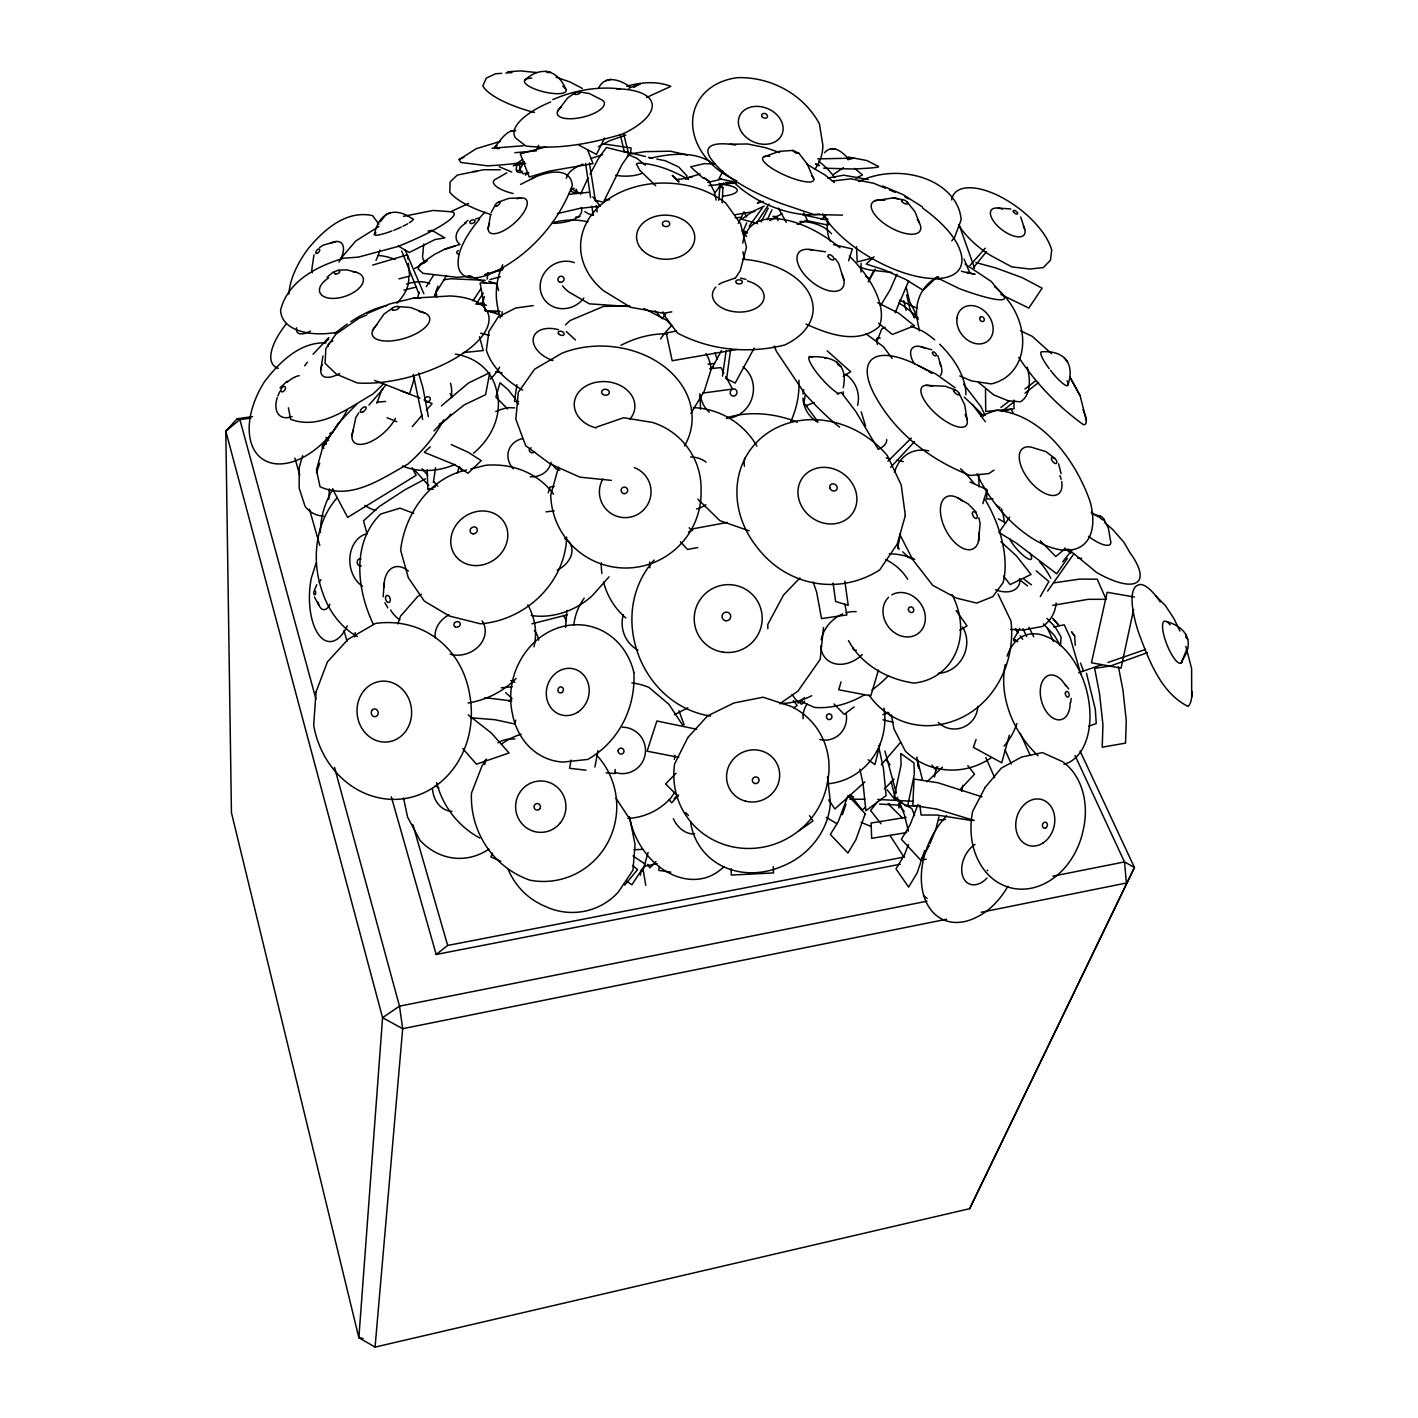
<?xml version="1.0" encoding="UTF-8"?>
<svg xmlns="http://www.w3.org/2000/svg" width="1418" height="1418" viewBox="0 0 1418 1418"><rect width="100%" height="100%" fill="white"/><g stroke="black" fill="none" stroke-linecap="round" stroke-linejoin="round"><path stroke-width="1.5" d="M767.812 628.706L767.812 624.416L783.463 595.135L799.965 577.906M861.027 272.061L861.098 263.287M877.246 344.432L877.281 340.462L881.677 329.065L885.098 327.203M502.043 316.072L502.149 311.694M843.285 387.717C848.443 362.299 831.994 355.705 809.377 356.822M1191.687 697.036L1191.616 668.427L1185.838 646.36M986.963 490.841L986.698 498.959L992.972 498.941M979.058 486.888L978.704 474.286M722.134 202.809L722.95 187.761L721.957 186.697L719.919 187.087L718.696 200.257M328.781 499.136L329.384 488.856M615.182 769.478L614.916 773.572L606.089 772.845M565.569 627.341L566.899 610.396M840.803 366.5L838.127 364.851L836.85 362.069M1170.134 624.877A22.528 6.168 68.6 0 0 1162.618 628.068A22.528 6.168 68.6 0 0 1172.526 655.949A22.528 6.168 68.6 0 0 1182.541 659.813C1194.913 641.893 1186.175 627.004 1166.606 621.598M1080.108 751.061L1134.435 867.497L969.646 1208.685L375.061 1347.1L402.677 1028.706L399.504 1006.142L334.488 767.262M423.734 243.985L422.511 257.19L424.567 262.862M1068.162 384.42C1074.95 363.026 1063.801 350.246 1041.822 351.788A21.43 4.094 51.6 0 0 1049.214 368.68M326.175 442.381L326.583 438.197M978.42 541.658L980.122 523.596L978.845 517.836M823.468 627.589L820.207 659.317L797.962 691.133L779.971 703.629M630.425 154.101L631.081 147.968L602.845 143.821M354.677 636.966L355.244 632.623M1070.608 702.849L1071.21 698.418M726.672 378.446L730.66 349.094M659.352 866.469L658.803 870.422L670.927 872.141M433.376 482.457L435.539 467.692M487.136 279.08L488.04 272.876M516.914 384.65L514.45 401.489L518.634 401.56M722.471 376.124L726.176 350.92M674.33 759.321L674.95 755.245M1005.238 664.563C998.538 697.248 1013.941 733.443 1038.082 755.688M320.805 369.797L322.914 355.953M384.172 583.028L383.161 596.748M488.164 228.865L490.362 215.731M805.247 395.25L803.793 403.581L806.984 405.973M961.723 791.368L962.804 785.324M897.718 548.465L900.448 533.416M648.097 852.395L642.815 871.396M571.064 760.066L569.557 768.29L585.971 770.204M594.922 767.049L597.953 750.689M934.497 777.011L936.376 766.996M351.948 435.769L355.829 417.53L358.789 412.798M516.01 169.805L517.304 163.336M640.333 875.207L641.503 869.394M924.625 850.587L917.198 872.832L908.637 887.119L895.999 868.844L904.631 854.575L908.353 844.508M1009.297 735.251L1001.746 762.813L973.386 747.321L976.063 739.487M1133.602 609.545L1121.053 668.108L1091.452 662.773L1107.157 592.299L1134.4 597.031M879.993 744.096L874.941 764.568L868.135 759.729M457.447 473.169L458.989 466.983M938.964 816.874L935.951 828.892L930.048 843.657M417.53 298.276L419.108 292.143M907.573 806.31L914.326 774.352L913.936 762.902L900.749 753.49L901.086 764.94L894.209 796.934L902.557 802.801M917.995 804.396L910.09 824.815L901.387 839.314L920.743 860.106L929.322 845.518M558.479 467.249L550.733 495.183A75.314 75.065 -44.2 0 0 628.032 567.98A75.314 75.065 -44.2 0 0 701.059 490.433A69.588 69.322 -3.8 0 0 652.617 422.475L623.69 417.707L596.358 427.155M325.715 443.834L327.398 437.932M723.747 182.904L721.797 185.191L719.192 183.401M302.637 455.568L299.18 467.674L299.18 488.164L305.1 506.421A65.033 39.119 -62.5 0 0 323.534 516.117M841.016 681.969L838.729 689.786L870.829 695.884L878.486 670.023M982.869 503.62L987.052 489.6L970.036 482.031M484.424 296.61L481.978 304.604L475.863 304.055M314.442 589.923L316.799 584.659M434.794 296.043L437.843 286.223M414.57 377.737L409.518 393.956L374.565 380.432M315.966 563.425L311.304 578.189A47.999 22.422 -87.1 0 0 318.908 634.98A47.999 22.422 -87.1 0 0 347.286 625.817M848.584 260.77L852.395 248.948L833.518 244.605M548.234 492.773L550.149 486.923L554.225 486.427M313.981 254.815L312.155 267.133A21.412 10.741 -51.2 0 0 312.19 272.752M316.462 472.743L319.741 463.243M842.363 814.694L845.908 804.467M397.838 623.955L400.532 616.21L417.707 596.535L421.252 594.231M746.754 222.821L742.429 232.729M376.851 403.226L381.867 389.666L386.139 384.774M685.763 179.412L687.039 175.974L678.708 166.987L665.308 160.748L656.835 159.064M515.886 720.149L514.415 723.907L495.024 719.724L470.386 717.721M537.103 149.014L538.592 145.274M1181.283 662.915L1186.972 648.717M908.743 280.906L895.148 312.775M1187.788 639.163L1185.891 637.391L1185.767 634.271M374.37 234.449C378.801 213.586 393.424 205.628 411.716 218.425A20.933 3.208 -22 0 1 409.288 222.803M896.974 274.206L889.972 290.123L880.365 305.863M875.367 269.172L868.206 281.916M492.542 853.211L490.876 856.915L500.784 861.311M580.494 194.372L588.009 178.03M767.28 219.737L771.959 209.829M969.646 1208.685L1134.435 867.497L1124.492 861.931L1075.021 755.51M868.844 280.551L873.523 270.873M738.299 223.37L743.989 211.849L746.524 217.06M604.671 138.025L596.482 154.42L579.005 145.185M455.71 245.704L444.632 249.284L434.351 254.478L420.313 264.315L418.044 268.782L422.989 273.337L457.163 277.343A66.664 14.464 -10 0 0 469.837 276.014M768.999 204.086L756.166 223.495M761.129 221.864L768.184 208.251M426.304 286.684L433.997 274.472M434.44 295.21L446.457 275.748M590.083 174.13L598.414 158.586L606.39 147.472L629.893 153.339L622.006 164.523L603.377 202.26L595.471 200.239M723.02 171.117L718.979 178.668L735.765 182.231M711.659 368.751L721.514 350.547M937.901 766.624L935.969 770.169L931.892 765.1M1015.022 640.174L1013.693 639.429L1019.772 628.404M491.124 212.576L495.272 205.061M754.216 348.048L735.144 383.108L725.732 378.287M519.218 170.532L524.288 161.51M1040.298 596.553L1048.859 581.522L1036.168 570.887M690.832 413.436L704.25 391.208L711.145 369.265A76.483 51.828 -31.8 0 0 705.987 353.49M473.009 300.811L480.968 288.723M476.483 303.505L483.361 293.083M735.481 277.963L740.196 270.82L746.488 247.264L740.551 223.69L725.679 203.004A84.761 64.377 1.7 0 0 606.567 200.328A84.761 64.377 1.7 0 0 603.625 290.779L630.655 307.298L663.482 313.236L671.813 311.836M674.649 792.396L670.98 797.873A62.552 62.162 38.8 0 1 627.855 818.434M372.65 330.412L383.994 314.105L392.307 308.22M1047.636 591.093L1073.515 554.296M1067.346 558.391L1056.711 573.776L1016.511 543.218L998.928 532.424L1009.651 517.127M665.716 313.821L662.241 318.837L655.24 310.808M654.123 560.039C606.443 613.445 640.227 705.083 710.595 716.09M749.218 226.136L762.565 207.631M557.629 111.207L567.519 98.09L574.751 93.003M380.361 221.687L386.121 214.384M1062.72 561.794L1071.6 550.521M792.52 150.432L795.658 153.002L798.83 153.339L793.194 150.414L779.492 151.318L764.355 156.636M494.687 147.1C500.288 140.985 505.836 130.243 515.425 130.403M1067.541 361.785L1064.191 357.62M973.368 267.789L986.52 251.624M877.512 801.879L870.563 810.44L881.039 823.769M951.815 240.83L954.456 237.604L961.12 219.95A66.965 49.772 -2 0 0 858.688 181.575M280.037 387.876L287.163 381.158M624.682 885.116L637.586 869.571L632.534 865.423M900.643 742.288L881.269 764.816M412.266 426.623L422.174 415.102M426.428 410.174L432.1 403.598L424.035 399.947M368.999 405.087L382.913 389.081M327.097 277.219L333.514 271.848M970.036 265.432L985.209 248.221M609.013 576.842L592.44 595.525A61.754 47.663 -27.4 0 1 531.183 615.483M678.637 795.073L671.653 802.801L669.136 799.61M894.067 779.014L884.477 788.922M478.841 218.744L484.779 212.221M674.17 798.688L676.953 795.604M252.493 416.662L237.125 418.771L225.799 431.161L231.435 812.674L358.86 1337.723L375.061 1347.1M441.37 405.902L468.525 382.949L489.724 372.721L485.612 394.665L464.253 404.892L441.228 423.184L433.997 430.948M890.646 467.355L914.557 441.601M598.502 88.395C604.742 74.232 620.747 79.887 630.035 86.888M313.077 354.252L328.763 337.59M357.212 403.563L337.803 423.876L322.453 448.194L316.427 469.961L320.025 486.729C350.795 500.909 381.584 478.681 407.693 464.235A84.176 39.615 -42.4 0 0 443.586 419.905M864.891 781.938L834.883 808.951L828.644 799.876M676.014 773.271L665.609 783.941L677.981 796.136M655.985 861.63L649.852 867.851L647.654 864.342M804.626 701.183L801.524 704.303L798.795 701.183M887.916 461.204L911.295 438.091M960.039 789.631L974.538 774.175L967.838 765.614M509.027 701.307L512.004 698.436L505.623 692.604M942.438 767.173L927.017 781.797M937.227 276.794L923.136 290.247L905.411 279.293L883.29 269.544L866.221 264.067L873.967 256.764M565.445 324.882L570.16 320.486L603.394 306.465L629.574 305.721M865.299 807.232L862.25 810.05L850.18 794.842M430.221 446.83L424.301 452.324L454.965 464.838L467.975 473.24L481.269 460.655L468.277 452.324L451.261 444.561M804.538 697.656L798.387 703.133L792.006 694.501M525.387 175.158L528.471 172.464M464.696 223.069L467.993 220.322M1065.503 548.429L1055.754 556.53L1040.28 540.754M760.278 200.789L757.336 203.217L763.274 201.285M427.19 469.961L427.811 489.104L430.15 488.536M821.182 219.382L825.648 215.696M1002.845 410.6L1014.774 401.241M1024.984 393.194L1038.614 382.488M391.315 796.81L436.195 954.456L447.68 945.451L904.152 857.021M1000.913 407.427L1009.492 400.851M1024.948 389.011L1035.246 381.105M854.15 706.944L844.171 714.335L834.032 703.984M769.602 220.676L781.903 213.728M798.742 830.842L812.975 820.969L809.572 815.687M319.546 247.565L323.003 245.208L336.226 241.485M522.622 159.507L513.369 165.817L525.706 163.407M832.969 174.768L843.462 167.678M523.455 162.467A60.655 8.295 -7 0 1 487.402 165.817L460.797 162.45L459.095 159.56L476.395 148.624L500.519 141.357M793.743 707.795L797.182 705.49L793.336 700.527M994.071 470.102L988.807 473.577L970.302 475.491C931.342 460.513 896.247 433.89 875.775 397.04A85.346 32.72 41.1 0 1 926.734 370.258M688.421 532.14L693.81 528.666L727.434 522.409M843.196 376.355L850.676 371.764L827.155 350.795M959.773 630.23L967.023 625.905L956.14 610.538M824.461 152.79C832.437 143.342 843.178 152.275 848.691 159.295L847.698 159.596L853.973 158.16L817.778 158.869M506.775 172.872L495.839 179.111A23.592 7.586 12 0 0 513.174 193.539M524.855 80.046C540.506 65.742 557.735 69.5 565.782 89.157M633.864 87.349L640.28 83.786L628.759 88.235M520.548 184.446L534.958 177.144M329.65 433.607L333.319 431.586M425.453 478.841L405.193 489.635L379.102 506.616L363.504 520.92L366.978 533.593M598.431 146.657L609.545 140.754L625.781 135.118M488.271 272.965L484.85 274.791L491 272.717M378.943 226.437L355.865 240.9L340.887 258.395L358.222 257.154L397.714 246.555A61.134 9.589 -22.1 0 0 449.612 211.654L433.199 210.431L403.563 216.316M420.313 264.315L427.261 260.788M674.401 714.69L687.819 707.848M722.95 187.761L719.919 187.087M855.852 178.154L862.481 174.946L854.753 168.405M546.16 71.113L547.827 72.708L550.574 72.105M459.095 159.56L463.952 157.238M764.32 206.035L753.011 211.3L741.703 219.17L757.301 223.565M451.013 211.566L468.684 203.394M590.863 158.568L602.597 154.633M367.404 313.484L389.56 303.966L413.471 298.117L450.321 295.954A87.189 37.329 -16.8 0 1 475.03 343.9A87.189 37.329 -16.8 0 1 357.212 382.931L336.474 374.21L325.094 363.327L325.803 348.775L335.836 334.205L358.914 318.306L366.872 314.902M797.217 224.381L807.338 220.127L803.598 212.93M498.498 202.03L508.849 198.378L521.115 197.935M342.234 258.661C316.179 266.619 287.624 281.579 280.587 310.17A66.575 35.007 -18.6 0 0 338.459 332.096M814.304 402.552L805.991 405.672L817.796 421.518M837.116 393.991L841.264 392.432L855.887 411.645L878.291 449.4M980.653 416.006L996.163 410.245C1042.248 413.861 1076.475 461.648 1090.3 502.22A84.211 42.912 51.4 0 1 1055.541 548.801A84.211 42.912 51.4 0 1 977.002 473.807M552.79 99.579C573.918 90.486 597.244 86.108 620.198 88.926M1109.142 666.495L1147.41 652.635M1088.581 726.282L1096.238 723.552L1095.316 709.354L1086.489 673.249M1078.69 672.735L1101.68 664.688M882.847 714.654L888.785 712.598M434.103 487.207L435.539 486.711M1107.954 662.49L1145.602 649.409M372.704 265.077L407.48 254.779L407.923 259.033M495.112 271.334L503.319 268.569M646.573 97.47L670.82 86.374C656.924 80.844 640.954 82.155 626.703 86.285M444.632 249.284L460.052 244.339M688.049 177.587L700.084 174.042M734.949 278.141L722.453 282.519A25.896 16.201 3 0 0 718.784 284.575M567.519 614.738L531.927 623.814M515.709 130.757L510.781 131.147M835.025 148.819L831.356 148.855M489.901 279.576L500.324 276.776M398.937 278.867L409.642 276.102L408.349 263.305M871.521 258.236L857.199 261.94L856.507 246.75M466.522 470.014C429.619 477.813 404.786 513.99 400.62 550.166L408.295 577.675L424.354 601.161L449.471 616.068L480.33 623.796A86.161 76.147 -34.7 0 0 566.633 537.014M470.794 468.968L485.754 465.281A86.161 76.147 -34.7 0 1 553.534 494.173M707.848 182.443L721.39 179.147M403.935 290.07L416.502 287.021M500.324 169.752L483.503 169.752L457.252 175.105L450.073 181.947L449.807 192.21A68.862 22.404 11.9 0 0 491.426 214.667M906.598 832.579L871.662 838.339L871.095 823.025L906.067 817.335M557.575 213.515L580.192 208.322L600.31 206.142L592.83 196.872M1052.741 605.362L1088.404 599.3L1106.111 599.335L1097.248 579.2L1079.63 579.111L1054.07 582.833M649.976 158.302C670.342 153.552 695.653 150.627 713.254 163.85M644.8 866.292L657.154 863.58M1001.356 411.397L1011.335 409.235L1013.161 413.17M1053.787 627.022L1064.244 624.806L1070.289 637.87L1080.676 673.745M946.568 919.236L402.677 1028.706L382.576 1017.681L225.799 431.161L239.872 419.604L250.844 418.097M981.238 912.253L1126.424 883.024L1124.492 861.931L1052.865 876.164M926.964 901.21L399.504 1006.142L382.576 1017.681L358.86 1337.723L363.097 1338.503M545.877 146.887L520.317 153.871L529.269 177.055L548.66 171.241L593.008 163.602L587.743 150.237M702.654 393.105L732.539 389.046L725.786 376.532M436.195 954.456L900.235 864.236M921.913 860.017L926.255 859.184M605.699 80.826L610.715 79.266M676.581 330.997L666.247 332.946L672.167 360.757L736.545 349.484M677.68 179.714L692.108 177.02M697.78 547.543L687.464 549.44L680.392 541.747M827.651 178.083L843.71 175.194L868.206 179.519M522.817 173.776L528.737 172.73M888.235 803.492L889.689 804.041M735.162 214.721L754.943 211.424M874.924 200.753L893.305 197.864L902.734 199.708M428.006 231.01L431.994 230.354L444.897 237.905L434.954 239.553L409.235 252.51L398.139 245.934M709.035 181.203L703.966 177.817L709.035 181.203L714.353 191.873L716.108 200.098M1111.659 665.733L1094.643 668.374L1099.57 693.881L1102.938 724.74L1102.211 747.197L1125.537 743.121L1126.282 720.769L1122.95 690.087L1118.447 666.832M338.175 270.129L346.985 269.881L356.326 272.345M630.159 153.835L645.35 151.637L670.413 151.212L687.375 155.023M708.84 185.545L733.035 183.223M533.221 305.597L515.727 308.007L498.285 316.87L488.98 331.298L486.374 350.193A71.201 45.358 21.5 0 0 522.693 390.127M443.515 279.807L451.208 278.761L485.24 280.303M523.49 145.735L491.975 148.234M832.295 181.043L850.871 178.828L873.63 183.241L885.452 188.222M546.001 511.845L554.225 510.905M433.412 489.263L427.811 489.104M569.043 194.337L589.09 192.228M463.207 352.603L483.254 350.565L479.497 336.74M710.152 368.662L720.964 367.599L723.854 372.952M501.228 687.801L512.164 686.755M842.505 215.128L813.897 214.543L784.739 204.741A75.207 22.085 22.5 0 1 713.555 162.042A81.216 20.667 23.7 0 1 735.641 145.008M377.082 402.198L385.59 401.436M707.99 364.072L714.371 363.504M514.805 152.701L536.359 150.893M939.017 820.012L945.576 819.498M507.715 71.804L520.335 70.9L536.536 72.513M501.742 73.328L495.626 73.754L486.303 78.079L482.829 85.807A62.569 18.204 13.6 0 0 534.462 112.501M505.801 73.027L511.916 72.602M735.322 217.769L741.49 217.326M413.471 298.117L420.685 297.727M998.29 208.109L1010.804 208.96M729.845 144.228L747.534 143.98L765.171 147.578L779.705 152.559M629.716 306.554L589.392 303.842L568.902 292.037A74.48 38.481 -6.8 0 1 562.574 285.904M823.734 168.193L851.97 168.972A45.482 2.34 -0.5 0 0 878.575 166.526L866.841 160.518L848.318 157.043M849.736 799.185L864.856 799.273M472.832 171.454L476.927 171.525M397.43 306.501L410.795 307.546L424.744 312.988M925.724 385.359L945.327 386.263L954.899 389.737M772.916 216.405L777.206 216.546L777.95 220.641M499.739 311.216L485.098 310.755L480.117 282.891L496.672 283.458L498.587 290.601M715.239 164.045L704.232 163.619L690.655 166.828L703.168 178.189M514.645 407.888L508.016 407.622A64.182 55.603 19.6 0 0 495.751 411.539M1077.68 558.143L1081.65 558.337M877.76 799.433L913.369 801.312M1010.697 629.415L1023.034 630.088L1042.567 626.401A67.674 44.968 31.2 0 0 1056.162 602.934M879.568 804.077L900.501 805.247M904.684 805.477L915.142 806.062M325.927 342.926C299.996 341.72 279.452 362.246 264.723 381.353A69.181 42.522 -55.1 0 0 264.546 460.318A69.181 42.522 -55.1 0 0 339.221 422.936A64.023 41.175 -52.9 0 0 347.091 410.121M743.369 232.8L747.428 233.084M824.673 358.01L826.251 358.134M484.779 697.656L511.756 700.935M809.182 249.444L825.63 251.801M611.318 480.365L579.962 477.157L550.361 464.005L525.724 445.731L515.851 419.303L518.279 392.361L534.586 369.194L562.148 353.117A88.412 69.34 4.3 0 1 663.908 366.358A88.412 69.34 4.3 0 1 684.557 445.943M891.798 272.451L870.067 270.023A61.967 47.06 -5.6 0 1 859.769 267.08M913.83 316.941L917.96 317.437M802.393 214.667L826.393 219.967L829.105 224.257M805.903 220.393L828.077 225.161M934.887 278.3L938.964 278.938M578.934 91.816L589.445 93.57L600.186 99.1A24.159 9.075 -13.3 0 1 596.588 112.04A24.159 9.075 -13.3 0 1 565.392 118.456A24.159 9.075 -13.3 0 1 561.103 107.165M893.305 197.864L898.214 198.839M648.38 157.398L652.617 158.231M847.308 159.011L848.691 159.295M972.216 820.614L936.979 815.049L921.097 815.013L919.857 805.158M920.902 346.701L931.768 349.785M886.215 457.908L890.486 458.829M896.867 460.23L903.266 461.63M966.739 272.486L975.07 274.33L967.43 272.504M882.829 719.83L892.986 722.187M623.353 151.318L645.509 156.494M740.568 278.07L745.921 279.346M480.684 333.177L489.281 335.268M1092.09 513.99L1100.208 516.063M741.969 230.673L747.463 232.127M975.921 262.578L995.79 267.949L1022.484 277.768L1042.124 288.191L1028.848 308.06L1000.913 294.483M696.575 729.224L656.871 721L647.104 751.186L678.761 757.354M237.125 418.771L239.872 419.604L315.913 699.003M469.092 275.712L472.513 276.811M488.838 281.331L496.974 283.972M555.945 77.104L569.983 81.978L582.337 88.43M749.112 530.811L719.936 520.69L697.869 499.154M400.62 390.677L420.012 398.121M849.488 795.338L853.601 796.81M499.242 166.757L511.756 172.021M387.132 417.761L396.81 421.731M413.684 513.316L399.982 508.176L380.698 514.043C351.239 542.864 356.911 590.03 373.253 624.08M974.272 820.526L936.873 809.111L912.802 805.389L914.043 779.049L937.954 782.771L982 796.827M628.014 154.597L636.824 158.267L645.243 165.144M861.151 822.387L870.882 826.393M816.13 164.258L819.515 165.658L815.456 163.885M899.437 300.102L917.304 308.344M474.232 277.52L486.534 283.228M805.973 324.048C828.555 334.293 857.819 345.053 879.16 326.636A81.889 42.327 39.3 0 0 849.435 256.197M882.599 185.988L903.195 194.674L922.515 206.993M889.405 189.888L895.307 192.387M959.791 375.947L971.578 380.946L991.253 383.888A60.46 47.822 51.8 0 0 1022.662 343.369A60.46 47.822 51.8 0 0 994.497 286.631M559.809 470.315L555.927 468.667L551.478 463.757M510.764 680.516L514.805 682.271M910.87 325.963L922.48 331.103A52.838 25.967 45.8 0 1 934.71 339.841M801.312 701.573L814.428 707.422A85.86 66.114 -45.6 0 0 864.732 694.643M917.499 365.348L935.827 374.015L955.023 387.681M390.694 212.594L385.926 214.632M1020.499 330.731L1032.144 336.296L1051.571 353.702M936.749 277.591L959.437 288.687A64.253 8.792 22.8 0 0 1002.491 294.66L991.111 281.349L965.055 264.067M877.76 302.725L898.941 313.343L914.397 325.786L892.33 334.471L878.611 323.322M643.967 308.433L666.655 320.255L672.486 326.388M1013.693 639.429L1017.858 641.698L1016.546 640.954M906.191 555.785L911.987 558.976M688.474 179.519C673.054 170.798 656.286 163.708 638.348 163.088L636.398 164.027L639.802 170.32L655.719 185.723M998.343 518.882L1005.787 522.976M957.894 497.948L968.228 503.957L976.151 512.075M806.877 164.275L824.921 174.928L834.333 182.585M826.322 817.353L837.045 823.84M865.636 276.102L869.11 278.389M1091.133 512.164L1098.099 516.826M923.526 895.839L927.142 898.285M626.561 881.163L631.879 884.761L645.42 864.306L633.013 855.905M1019.205 579.448L1027.536 585.864M435.308 785.59L438.906 788.036M865.654 333.584L883.29 346.577L892.17 358.364M996.641 505.269L1000.08 507.839M468.224 714.92L491.231 732.893L509.062 752.94L476.501 764.213L462.817 748.615M1064.457 548.092L1070.891 553.25M978.42 382.328L993.699 394.878L1008.304 400.815L1020.375 401.79A58.51 29.246 56.2 0 0 1027.288 367.156M566.296 331.528L575.442 339.966M1104.587 522.444L1112.687 529.463L1124.049 542.42L1130.04 552.843A68.259 21.855 38.6 0 1 1096.788 572.606L1068.091 548.926M1000.86 541.658L1016.529 555.998L1031.063 574.485L1010.148 584.571L1003.519 576.098M964.329 397.164L979.359 411.468A60.176 25.878 47.5 0 1 983.401 416.272M678.265 181.008L672.292 175.336L679.027 181.983A23.964 2.978 34.2 0 1 679.364 179.466M902.752 551.797L908.778 557.575M1055.027 458.652L1045.988 451.615L1034.98 448.336A28.892 14.623 51.3 0 0 1019.879 462.073A28.892 14.623 51.3 0 0 1045.084 493.464A28.892 14.623 51.3 0 0 1061.621 481.517M888.501 804.236L902.22 817.778M1155.759 595.861L1165.419 605.628L1173.803 618.337L1179.936 631.028M685.603 812.532L688.51 815.545M1046.945 618.372L1055.258 627.128L1061.125 637.09L1060.434 645.633L1054.531 635.654L1043.4 623.938M963.549 384.118L980.884 406.541L985.102 415.439M689.166 527.78L691.984 530.828M421.997 468.809L427.775 475.119M433.553 481.429L437.896 486.161M414.322 469.819L428.803 485.594M907.165 202.03L914.929 211.637L920.052 224.452A27.757 11.876 29.7 0 1 903.691 233.066A27.757 11.876 29.7 0 1 873.045 212.009A27.757 11.876 29.7 0 1 884.832 200.275M326.034 437.4L328.622 440.254M1053.574 619.4L1058.803 625.232L1052.652 618.337M798.547 152.86L807.196 163.992L813.79 179.271M742.518 231.329L746.683 236.452M886.09 759.764L890.043 764.763M515.709 399.38L508.069 389.702L500.022 382.736L495.892 397.129L507.697 408.969M887.26 789.915L895.042 799.841M898.941 804.804L904.135 811.433M1065.981 685.302L1068.693 688.935M972.358 404.378L985.315 421.713M835.308 258.785L838.641 263.34L843.923 280.215M378.836 224.168L372.633 215.66C346.577 209.775 324.332 229.362 308.823 247.884A62.463 31.48 -51.2 0 0 288.9 294.075M1015.288 628.777L1017.752 632.286M1020.198 635.778L1022.644 639.27M1018.762 357.442C1036.026 383.427 1058.236 406.558 1083.582 424.815A62.569 12.195 51.6 0 0 1083.051 409.713M887.792 712.208L890.203 715.806M319.068 605.504L314.353 596.925M616.032 798.352L630.053 819.515L635.051 844.33L633.013 870.067L618.408 891.94A62.676 61.949 30.2 0 1 544.849 906.208A67.816 67.337 48.2 0 1 508.247 869.518M682.767 725.307L668.8 704.197L648.948 687.429A67.674 67.39 63.8 0 0 631.861 682.856M890.079 835.556L904.01 857.163M778.393 208.109L786.334 222.396M384.898 602.756L387.912 607.932M516.631 401.01L518.492 404.254M848.496 640.564C861.541 664.9 887.154 679.204 913.936 683.086A68.188 57.961 53.5 0 0 952.045 594.585M459.893 467.071L461.896 470.705M1080.144 395.764L1069.739 376.763L1080.144 395.764L1086.33 420.65M412.035 467.692L416.112 475.331L347.64 517.393L332.539 488.997M958.94 393.105L964.754 404.981L967.076 419.71M937.83 355.563L940.896 365.738M914.433 317.774L910.072 309.408L906.616 294.926M563.655 615.501L566.402 620.836M899.845 534.497L912.643 559.49L932.725 585.333L956.406 598.112L976.718 603.093L992.777 596.659L1003.075 582.727A85.186 46.28 62.7 0 0 984.411 498.374M1103.931 519.289L1108.362 528.116L1110.4 540.098A23.379 7.409 38.6 0 1 1088.528 536.341M1028.936 627.217L1033.757 636.806M1020.712 216.954L1024.753 229.468M998.024 593.947L1010.928 620.924C1016.387 664.546 991.678 710.702 947.915 722.772A85.541 77.086 -65.5 0 1 868.915 694.873M1022.945 628.599L1026.703 636.629M1016.227 629.025L1018.089 633.031M1047.512 628.351L1053.539 641.45M1020.233 733.336L1030.283 755.528M1005.061 749.927L1011.353 764.036M405.016 249.639L423.876 293.739M985.776 757.513L994.692 777.702M959.224 225.019L974.556 268.197M774.175 346.045L776.479 351.451L804.945 393.867A73.754 15.687 48.2 0 0 839.598 427.155M964.063 259.086L969.008 271.015A21.997 2.925 22.7 0 1 961.386 271.21M418.789 293.544L401.684 250.986M1058.572 463.792L1061.072 473.577M678.974 710.719L684.132 724.882M914.699 815.704L911.792 808.49L899.242 801.773L904.294 814.446L908.406 831.249M1074.649 636.026L1071.618 631.861L1074.649 636.026L1075.269 645.225M1080.551 663.092L1083.387 670.803M884.921 750.991L896.3 793.087M714.991 352.922L717.171 359.038M813.134 581.912L816.679 592.228L821.518 618.585L846.883 614.933L844.88 604.033M891.16 781.46L895.715 800.195M861.222 411.858L865.547 426.091M418.576 373.094L422.936 387.788L428.325 416.662M412.815 824.496L447.68 945.451M294.891 458.067L299.747 475.119M309.443 509.204L319.759 545.416M344.007 630.638L347.038 641.29M623.495 133.398L628.901 154.792M903.727 300.705L906.155 310.4M916.737 757.052L922.551 780.219M897.364 797.341L898.427 801.595M413.276 374.387L422.67 419.462M906.173 287.11L909.665 301.644L914.911 311.747L915.195 317.526M620.198 134.356L624.292 151.549M859.893 769.194L863.083 783.799L865.884 810.741L886.144 795.533L883.467 768.751L878.557 745.974M403.51 797.962L407.586 817.069L419.994 840.325A71.29 59.591 -88.6 0 0 488.926 849.134M917.056 759.906L918.758 768.255L917.535 759.959M919.396 330.873L916.684 316.852A55.887 44.49 47.3 0 1 938.503 276.829M288.421 407.835L290.637 419.285C320.397 430.558 348.19 408.065 372.721 394.186A81.11 35.22 -43 0 0 383.604 383.587M519.608 165.729L520.371 169.77M891.39 714.849L893.943 728.923L905.304 750.991A67.284 65.547 -27.5 0 0 991.182 757.744M643.205 870.138L645.775 885.381M589.445 162.981L595.454 201.285M596.127 205.539L597.12 211.92M585.599 163.407L590.597 197.581M591.838 206.124L593.096 214.667M844.862 581.22L848.212 605.362L835.627 601.498L833.093 583.046M827.492 776.515L830.381 802.251A67.922 58.138 -39.3 0 1 782.169 866.274A73.559 64.643 -37.7 0 1 690.531 821.607M898.604 803.74L898.977 808.065M699.872 393.832L700.581 409.235M773.306 866.646L773.484 872.921L731.298 875.083L731.121 868.755M1013.923 400.053L1014.047 408.809L985.723 411.45L985.492 389.596M435.911 291.204A60.531 26.587 -39.2 0 1 436.584 297.231M406.541 284.061A60.531 26.587 -39.2 0 1 429.689 283.777M407.622 223.796A20.933 3.208 -22 0 1 403.013 226.224M401.294 227.057A20.933 3.208 -22 0 1 393.814 230.265M391.917 230.992A20.933 3.208 -22 0 1 375.894 232.534M491.248 312.226A61.134 41.618 -4 0 1 499.774 311.606M310.436 331.068A20.295 8.543 -41.1 0 1 296.592 327.788M278.318 368.29A54.682 22.422 -43.9 0 1 278.034 335.818A59.201 25.081 -41.1 0 1 286.082 324.155M914.716 364.266A19.622 10.387 45.4 0 1 911.668 348.988A19.622 10.387 45.4 0 1 924.89 348.225M939.567 362.707A19.622 10.387 45.4 0 1 940.471 375.451M939.655 344.255A52.838 25.967 45.8 0 1 962.946 378.553A57.269 30.452 45.4 0 1 965.871 394.736M579.98 216.6A22.121 15.988 6.8 0 1 575.761 217.078M576.718 190.668A2.836 2.038 6.8 0 1 573.723 192.405A2.836 2.038 6.8 0 1 571.099 190.083A2.836 2.038 6.8 0 1 574.077 188.346M576.027 189.143A2.836 2.038 6.8 0 1 576.577 189.87M458.918 243.471A21.305 13.311 -20.9 0 1 466.008 222.945M475.455 218.921A21.305 13.311 -20.9 0 1 479.479 218.159M330.518 243.258A21.412 10.741 -51.2 0 1 342.748 244.924A21.412 10.741 -51.2 0 1 339.026 261.993M379.918 250.082A57.784 30.966 -49.3 0 1 376.018 260.398M499.136 148.624A20.774 2.765 -7 0 1 497.098 145.788M562.68 86.197A21.43 6.168 13.6 0 1 557.54 93.694A21.43 6.168 13.6 0 1 528.861 86.161A21.43 6.168 13.6 0 1 531.732 78.079M819.675 214.065A64.98 32.118 24.5 0 1 732.964 181.362M818.576 161.12A59.999 28.236 27.1 0 1 834.723 177.693M719.174 184.251A21.323 6.151 0 0 1 737.13 189.782A21.323 6.151 0 0 1 722.879 196.127M725.732 182.39A57.73 14.446 1.6 0 1 736.243 183.223M736.58 180.777A67.249 52.785 23.4 0 1 692.604 122.32A67.249 52.785 23.4 0 1 737.573 77.653C771.002 76.785 803.332 94.226 819.409 123.827L822.865 145.274A62.215 49.346 27.7 0 1 814.818 169.221M720.592 183.702A59.219 29.743 -10.8 0 1 714.371 193.238M826.215 218.106A65.281 31.338 26.7 0 1 823.769 215.217M593.522 215.146A23.06 17.105 -24.7 0 1 584.854 211.566M898.604 302.849A55.603 54.008 82.4 0 1 905.765 307.617A60.017 58.227 70.3 0 1 918.368 319.263M1023.317 225.976A20.561 9.306 37 0 1 1014.579 236.257A20.561 9.306 37 0 1 991.483 217.592A20.561 9.306 37 0 1 1002.366 209.066M951.638 199.903A59.999 27.314 37 0 1 999.389 196.18A59.999 27.314 37 0 1 1051.695 250.029L1050.437 260.309L1043.24 267.594L1029.822 269.048L1011.814 266.885L991.714 256.073A55.532 27.314 35.6 0 1 958.497 224.824M827.722 218.638A66.965 49.772 -2 0 0 827.297 225.107A61.967 47.06 -5.6 0 0 830.186 241.113M799.876 221.509A47.343 34.404 -16.3 0 1 831.48 233.722M551.035 462.286A22.032 19.072 19.6 0 1 530.243 476.803M513.21 468.738A22.032 19.072 19.6 0 1 522.746 438.499M534.515 451.598A2.818 2.428 19.7 0 1 529.924 451.739A2.818 2.428 19.7 0 1 531.147 447.875M375.841 510.445A62.622 44.525 -45 0 1 364.887 505.411M495.609 371.693A61.931 8.012 15.1 0 1 502.114 372.969M473.523 453.175A65.831 56.064 -29.1 0 0 496.123 388.904A60.832 51.119 -24.5 0 0 455.355 354.146M454.965 464.466A65.831 56.064 -29.1 0 1 402.322 465.937M450.569 414.091A22.599 19.232 -29.1 0 1 439.279 424.195M450.197 393.655A22.599 19.232 -29.1 0 1 452.112 396.934M553.02 360.544A24.425 15.492 21.5 0 1 533.31 338.353A24.425 15.492 21.5 0 1 558.408 329.667M499.615 367.085A58.599 33.181 -15.8 0 1 490.256 379.102M534.373 630.514A18.115 15.828 77.9 0 1 538.645 640.121M573.811 625.125A52.821 49.417 -82.5 0 1 584.181 598.201M516.985 198.75A24.585 9.891 -41.5 0 1 525.263 209.74A24.585 9.891 -41.5 0 1 499.81 232.41A24.585 9.891 -41.5 0 1 489.529 223.211M479.178 219.63A71.751 29.122 -41.5 0 0 458.156 261.887A66.345 27.598 -44.3 0 0 493.836 272.327C529.534 255.116 558.479 222.626 572.287 185.403A71.751 29.122 -41.5 0 0 531.52 178.668M743.032 366.89A28.502 26.375 -71.2 0 1 751.965 398.21A28.502 26.375 -71.2 0 1 726.335 418.416M709.213 412.177A28.502 26.375 -71.2 0 1 700.51 395.356M710.046 369.07A28.502 26.375 -71.2 0 1 713.484 366.376M660.558 338.937A76.802 71.999 -76.4 0 1 671.902 325.449M798.919 380.184A82.971 76.82 -71.3 0 1 790.641 421.802M842.079 274.418A28.094 14.428 39.4 0 1 829.565 290.85A28.094 14.428 39.4 0 1 798.564 265.272A28.094 14.428 39.4 0 1 812.514 250.047M840.005 247.742A81.889 42.327 39.3 0 0 746.949 231.577A75.792 41.087 36.9 0 0 742.784 243.134M744.61 259.228A75.792 41.087 36.9 0 1 742.961 251.748M811.521 175.495A27.828 6.948 23.7 0 1 801.578 180.99A27.828 6.948 23.7 0 1 768.184 165.693A27.828 6.948 23.7 0 1 769.761 156.37M817.725 422.192A28.502 27.527 60.1 0 1 802.925 398.103M803.013 394.08A28.502 27.527 60.1 0 1 803.758 389.702M845.553 374.192A28.502 27.527 60.1 0 1 857.571 405.424M917.286 219.648A27.757 11.876 29.7 0 1 919.36 222.927M822.653 213.888A80.915 34.918 29.7 0 0 912.536 275.376A80.915 34.918 29.7 0 0 959.596 249.125A74.64 29.335 31.1 0 0 922.657 208.109M904.826 196.818A74.64 29.335 31.1 0 1 908.459 198.91M583.861 298.046A24.921 23.149 -34.6 0 1 551.265 305.703A24.921 23.149 -34.6 0 1 543.094 275.092A24.921 23.149 -34.6 0 1 574.396 262.631M502.734 264.794A72.566 67.444 -34.6 0 0 497.753 307.706A67.142 62.534 -42.2 0 0 500.27 317.845M552.293 222.768A72.566 67.444 -34.6 0 1 588.062 221.864M616.44 88.802A70.492 26.747 -13.3 0 1 622.91 133.93C591.466 143.484 558.763 149.794 525.83 146.036L515.709 138.095A65.086 23.326 -15.9 0 1 545.061 104.418A70.492 26.747 -13.3 0 1 550.68 101.936M649.887 567.767A24.567 24.212 -67.2 0 1 649.816 561.989M625.799 617.964A71.538 70.528 -67.2 0 1 603.519 581.947M601.888 573.528A71.538 70.528 -67.2 0 1 601.285 562.786M634.431 467.639A25.878 25.79 -44.2 0 1 648.859 502.167A25.878 25.79 -44.2 0 1 613.569 514.894A25.878 25.79 -44.2 0 1 602.827 479.018M622.289 727.186A23.237 23.149 63.8 0 1 645.208 754.11A23.237 23.149 63.8 0 1 615.164 772.473M629.379 816.626A66.646 51.934 64.7 0 0 666.885 871.84A66.646 51.934 64.7 0 0 720.84 869.394A61.541 46.599 67.6 0 0 723.924 866.788M694.643 833.908A22.865 17.778 64.6 0 1 673.373 818.718M564.559 538.539A22.883 16.963 -26.2 0 1 557.274 570.089M502.451 269.952A66.664 14.464 -10 0 1 491.691 272.362M458.599 254.194A22.83 4.874 -10 0 1 458.28 250.472M581.327 207.542A68.862 22.404 11.9 0 1 553.889 223.406M485.204 310.79A63.207 42.629 -18.8 0 1 501.618 316.019M320.362 532.459A67.444 52.076 -66.8 0 1 332.911 489.104M292.019 416.52A23.734 14.534 -55.1 0 1 277.272 397.607M277.857 395.976A23.734 14.534 -55.1 0 1 280.25 391.049M287.039 382.435A23.734 14.534 -55.1 0 1 299.163 375.681M480.684 302.92A65.707 31.302 -55.2 0 1 486.392 305.508M846.245 714.034A22.67 21.731 78.9 0 1 819.976 739.469M803.067 718.731A22.67 21.731 78.9 0 1 807.055 704.072M883.946 708.043A66.008 63.331 78.9 0 1 828.342 783.729M891.762 594.904A23.415 19.87 53.5 0 1 925.068 614.473A23.415 19.87 53.5 0 1 898.09 634.768A23.415 19.87 53.5 0 1 888.643 597.244M889.299 553.835A68.188 57.961 53.5 0 1 914.752 559.312M811.752 695.706A67.373 63.934 -6.1 0 1 779.687 703.505M1029.964 553.233A17.3 4.148 48.8 0 1 1025.87 557.451A17.3 4.148 48.8 0 1 1009.651 539.053M1031.489 584.836A50.552 12.248 48.8 0 1 1023.636 578.81M876.43 340.887A22.245 6.044 41.9 0 1 880.224 338.087M609.669 199.832A60.425 21.997 -1.2 0 1 605.557 199.424M580.547 193.468A60.425 21.997 -1.2 0 1 571.472 188.346M566.402 178.313A60.425 21.997 -1.2 0 1 582.851 164.116M641.822 173.421A20.703 7.48 -1.2 0 1 615.678 175.247M628.617 154.899A2.641 0.939 -1.2 0 1 627.323 156.157M395.427 418.345A28.856 13.471 -42.4 0 1 365.649 443.586A28.856 13.471 -42.4 0 1 353.259 430.168M450.481 383.25A84.176 39.615 -42.4 0 1 451.19 397.784M399.841 619.826A28.714 17.601 73 0 1 390.624 610.059M383.977 587.105A28.714 17.601 73 0 1 408.366 571.099M419.019 311.552A29.902 12.673 -16.8 0 1 423.876 328.551A29.902 12.673 -16.8 0 1 384.083 340.958A29.902 12.673 -16.8 0 1 377.011 324.651M484.796 764.621A29.034 27.935 52.6 0 1 485.417 760.225M497.895 742.802A29.034 27.935 52.6 0 1 514.894 739.062M479.763 838.02A84.442 81.269 52.6 0 1 436.673 782.63M362.547 586.308A28.236 22.227 84.6 0 1 349.909 557.221A28.236 22.227 84.6 0 1 366.89 533.7M357.425 636.522A75.952 58.422 81.3 0 1 321.992 590.757A82.244 64.874 84.6 0 1 337.342 497.629M361.236 565.711A3.616 2.836 84.6 0 1 357.23 562.326A3.616 2.836 84.6 0 1 361.058 559.046M335.073 333.407A81.11 35.22 -43 0 1 347.268 324.084M350.778 321.709A81.11 35.22 -43 0 1 386.635 305.703M339.646 373.483A27.811 11.964 -43 0 1 322.152 364.568M304.71 365.844A74.817 29.672 -44.5 0 1 307.369 362.246M324.066 343.404A74.817 29.672 -44.5 0 1 328.622 339.079M328.178 346.152A3.545 1.507 -43 0 1 329.401 343.05A3.545 1.507 -43 0 1 332.911 341.118M596.039 427.935A30.381 23.752 4.3 0 1 576.488 395.551A30.381 23.752 4.3 0 1 618.868 384.792A30.381 23.752 4.3 0 1 629.716 419.373M899.207 549.315A66.752 54.894 71.5 0 1 897.576 545.292M1001.587 508.902A61.63 48.974 70.4 0 1 1004.298 521.842M1067.063 380.733A21.43 4.094 51.6 0 1 1064.652 384.739A21.43 4.094 51.6 0 1 1050.49 370.346M1019.808 578.615A23.22 15.368 31.1 0 1 995.507 589.693M1039.713 561.953A67.674 44.968 31.2 0 1 1050.809 578.296M977.746 706.359A23.096 22.511 -27.5 0 1 938.22 722.4M1016.919 723.499A67.284 65.547 -27.5 0 1 1004.086 746.098M1070.165 702.779A22.954 14.162 74.5 0 1 1051.465 717.065A22.954 14.162 74.5 0 1 1042.177 681.845A22.954 14.162 74.5 0 1 1065.716 685.887M1063.925 764.391A66.894 41.476 74.5 0 0 1089.059 702.867A66.894 41.476 74.5 0 0 1046.573 636.629A61.86 38.658 71.1 0 0 1007.081 656.179M986.963 878.096A22.688 15.385 -65.1 0 1 962.822 876.484A22.688 15.385 -65.1 0 1 975.017 844.419M946.71 815.793A66.132 45.004 -65.1 0 0 923.845 895.804A66.132 45.004 -65.1 0 0 977.356 916.808A61.027 39.403 -64.1 0 0 1007.879 886.268M987.761 870.741A2.907 1.95 -65.1 0 1 987.212 870.156M1160.225 601.923A65.777 18.239 68.6 0 0 1137.573 585.333A60.868 18.487 66.4 0 0 1138.725 632.907C1148.704 659.778 1160.899 692.959 1188.071 706.394A65.777 18.239 68.6 0 0 1191.918 691.488M620.924 345.336A76.483 51.828 -31.8 0 1 667.665 333.939M637.94 650.135A32.667 31.462 -40.1 0 1 623.3 614.65M862.304 654.584A29.477 22.635 -45.6 0 1 835.521 663.837A29.477 22.635 -45.6 0 1 820.756 645.846M821.217 639.713A29.477 22.635 -45.6 0 1 842.646 613.941M846.067 612.736A29.477 22.635 -45.6 0 1 856.206 611.725M888.537 675.517A85.86 66.114 -45.6 0 1 871.946 689.963M885.736 559.667A85.86 66.114 -45.6 0 1 907.697 579.306M856.348 650.153A3.775 2.889 -45.6 0 1 852.874 647.937M979.076 532.902A29.229 15.775 62.7 0 1 960.323 546.923A29.229 15.775 62.7 0 1 940.418 508.814A29.229 15.775 62.7 0 1 962.45 501.033M894.421 472.3A85.186 46.28 62.7 0 1 928.737 450.818M960.553 468.755A85.186 46.28 62.7 0 1 974.751 484.265M928.418 371.286A85.346 32.72 41.1 0 1 931.839 373.43M965.109 414.481A29.264 11.078 41.1 0 1 954.58 425.808A29.264 11.078 41.1 0 1 923.685 399.149A29.264 11.078 41.1 0 1 932.512 386.352M744.468 466.256A29.193 20.986 16.9 0 1 744.999 457.961M727.204 417.601A85.027 61.311 16.9 0 1 797.253 422.174M886.675 439.562A28.378 12.922 -0.9 0 1 878.54 449.222M962.574 627.004A29.388 26.463 -65.4 0 1 963.052 656.995A29.388 26.463 -65.4 0 1 938.255 673.284M1059.99 475.704A28.892 14.623 51.3 0 1 1061.143 479.355M705.827 504.737A26.357 26.339 -18.8 0 1 696.468 508.973M690.637 456.968A26.357 26.339 -18.8 0 1 706.129 462.108M693.349 407.622A76.696 76.661 -18.8 0 1 756.893 446.103M838.729 393.779A25.258 5.264 48.2 0 1 815.049 370.382A25.258 5.264 48.2 0 1 812.248 357.035M843.178 391.776A25.258 5.264 48.2 0 1 842.948 394.541M747.339 280.959A25.896 16.201 3 0 1 761.98 303.097A25.896 16.201 3 0 1 726.601 309.939A25.896 16.201 3 0 1 715.842 287.056M742.483 259.228A75.491 47.397 3 0 1 809.643 294.448A75.491 47.397 3 0 1 784.739 344.982C748.704 354.004 710.453 350.494 677.467 333.035L664.617 315.806A69.748 42.965 -0.3 0 1 662.915 311.854M482.138 620.8A25.489 21.412 -18.7 0 1 478.717 646.236A25.489 21.412 -18.7 0 1 450.18 654.194M435.166 637.799A25.489 21.412 -18.7 0 1 449.063 614.827M527.833 604.866A68.56 56.614 -14.8 0 1 531.927 614.154A74.25 62.481 -18.7 0 1 533.983 646.768M516.081 678.46A74.25 62.481 -18.7 0 1 468.011 703.009M452.041 811.38A24.478 20.419 -88.6 0 1 432.508 788.585M642.549 849.311A71.219 70.439 -4.8 0 1 633.864 849.612M597.226 755.759A74.817 73.257 -89.4 0 1 607.648 842.771A74.817 73.257 -89.4 0 1 529.995 880.188C493.34 867.515 469.783 831.746 471.467 793.176L481.943 766.145A69.163 67.355 -78.8 0 1 486.498 759.109M501.405 744.184A69.163 67.355 -78.8 0 1 521.186 734.169M352.905 271.689A22.83 11.947 -18.5 0 1 358.488 288.776A22.83 11.947 -18.5 0 1 325.431 297.266A22.83 11.947 -18.5 0 1 328.639 277.91M408.65 277.343A66.575 35.007 -18.6 0 1 396.916 303.186M378.181 255.4A61.488 31.178 -15.7 0 1 395.055 259.512M323.889 448.283A2.854 1.702 -62.5 0 1 322.258 446.652A2.854 1.702 -62.5 0 1 324.119 443.373A2.854 1.702 -62.5 0 1 326.211 444.171M425.24 261.621A21.642 5.034 -33.4 0 1 414.659 268.551M329.915 604.192A16.449 7.639 -87.1 0 1 317.898 602.26M319.334 582.408A16.449 7.639 -87.1 0 1 320.964 579.59M316.054 691.931L313.679 725.201A88.838 79.426 83.1 0 0 406.966 798.192A88.838 79.426 83.1 0 0 469.89 696.043C462.924 648.77 423.486 617.025 375.664 623.371L348.119 639.252L327.363 661.993L316.054 691.931M633.864 672.504C635.813 707.724 618.797 741.88 587.814 759.428L563.301 762.069A64.111 56.631 -79.2 0 1 512.43 713.786A69.393 61.984 -73.9 0 1 558.125 627.873A69.393 61.984 -73.9 0 1 633.864 672.504M865.228 813.719L855.852 839.793L847.929 853.016L830.363 834.511L838.392 821.341L848.07 795.516L865.228 813.719M905.34 515.549L897.222 544.069L879.674 569.965C838.871 595.879 786.919 586.095 757.549 547.862A89.316 78.664 35.8 0 1 766.642 433.695A89.316 78.664 35.8 0 1 887.455 455.798L901.21 485.009L905.34 515.549M687.854 737.537L674.631 763.912A78.043 75.189 -30.4 0 0 739.416 847.946A78.043 75.189 -30.4 0 0 827.492 781.992A72.141 69.358 -40.4 0 0 791.545 706.572L763.114 697.195L733.833 703.009L707.529 715.913L687.854 737.537M985.102 787.486L972.642 811.397A69.5 55.976 -74.9 0 0 1014.242 888.554A69.5 55.976 -74.9 0 0 1083.281 829.707A64.182 50.179 -77.6 0 0 1062.348 761.555L1042.39 752.586L1021.421 757.106L1001.197 768.237L985.102 787.486M1016.05 640.901L1013.657 640.776L1013.852 638.827L1016.05 640.901M932.459 353.153A2.499 1.312 45.4 0 0 935.756 355.883A2.499 1.312 45.4 0 0 934.994 352.639A2.499 1.312 45.4 0 0 932.459 353.153M471.414 223.53A2.73 1.684 -20.9 0 0 474.959 220.853A2.73 1.684 -20.9 0 0 470.741 220.659A2.73 1.684 -20.9 0 0 471.414 223.53M317.118 253.45A2.73 1.365 -51.2 0 0 319.706 249.568A2.73 1.365 -51.2 0 0 316.391 250.809A2.73 1.365 -51.2 0 0 317.118 253.45M742.163 132.92A23.078 18.079 23.4 0 0 780.822 136.571A23.078 18.079 23.4 0 0 759.286 106.474A23.078 18.079 23.4 0 0 742.163 132.92M762.264 116.772A2.96 2.304 23.4 0 0 767.209 117.269A2.96 2.304 23.4 0 0 764.462 113.422A2.96 2.304 23.4 0 0 762.264 116.772M1013.445 211.761A2.623 1.17 37 0 0 1017.273 213.994A2.623 1.17 37 0 0 1015.607 210.91A2.623 1.17 37 0 0 1013.445 211.761M956.902 318.376A20.738 16.378 51.8 0 0 982.249 343.617A20.738 16.378 51.8 0 0 985.74 312.261A20.738 16.378 51.8 0 0 956.902 318.376M979.678 318.27A2.659 2.092 51.8 0 0 982.922 321.514A2.659 2.092 51.8 0 0 983.365 317.508A2.659 2.092 51.8 0 0 979.678 318.27M426.818 401.808A2.889 2.446 -29.1 0 0 430.239 398.281A2.889 2.446 -29.1 0 0 425.577 397.714A2.889 2.446 -29.1 0 0 426.818 401.808M558.568 333.709A3.12 1.967 21.5 0 0 563.744 334.932A3.12 1.967 21.5 0 0 561.244 331.263A3.12 1.967 21.5 0 0 558.568 333.709M496.389 206.266A3.137 1.241 -41.5 0 0 500.075 202.419A3.137 1.241 -41.5 0 0 496.3 203.607A3.137 1.241 -41.5 0 0 496.389 206.266M735.375 395.498A3.651 3.368 -71.1 0 0 735.215 389.241A3.651 3.368 -71.1 0 0 730.181 392.786A3.651 3.368 -71.1 0 0 735.375 395.498M828.201 256.729A3.598 1.826 39.4 0 0 833.359 259.919A3.598 1.826 39.4 0 0 831.409 255.417A3.598 1.826 39.4 0 0 828.201 256.729M642.336 250.1A29.104 22.05 1.7 0 0 692.409 246.253A29.104 22.05 1.7 0 0 662.241 215.252A29.104 22.05 1.7 0 0 642.336 250.1M663.075 225.444A3.722 2.818 1.7 0 0 669.491 224.983A3.722 2.818 1.7 0 0 665.645 221.013A3.722 2.818 1.7 0 0 663.075 225.444M901.83 201.462A3.545 1.489 29.7 0 0 907.307 203.962A3.545 1.489 29.7 0 0 904.666 200.239A3.545 1.489 29.7 0 0 901.83 201.462M560.021 282.217A3.191 2.96 -34.6 0 0 564.027 278.442A3.191 2.96 -34.6 0 0 558.905 277.166A3.191 2.96 -34.6 0 0 560.021 282.217M575.318 94.421A3.084 1.152 -13.3 0 0 580.246 92.755A3.084 1.152 -13.3 0 0 576.275 92.241A3.084 1.152 -13.3 0 0 575.318 94.421M624.044 493.641A3.315 3.297 -44.2 0 0 627.394 488.997A3.315 3.297 -44.2 0 0 621.704 488.43A3.315 3.297 -44.2 0 0 624.044 493.641M618.142 750.742A2.978 2.96 63.8 0 0 622.218 753.88A2.978 2.96 63.8 0 0 622.874 748.775A2.978 2.96 63.8 0 0 618.142 750.742M578.225 711.854A23.822 21.252 -73.9 0 0 578.757 670.962A23.822 21.252 -73.9 0 0 546.284 693.048A23.822 21.252 -73.9 0 0 578.225 711.854M561.989 692.463A3.049 2.712 -73.9 0 0 562.077 687.234A3.049 2.712 -73.9 0 0 557.93 690.052A3.049 2.712 -73.9 0 0 561.989 692.463M517.003 171.543A3.013 0.957 12 0 0 522.108 172.411A3.013 0.957 12 0 0 519.254 170.461A3.013 0.957 12 0 0 517.003 171.543M282.909 391.652A3.031 1.843 -55.1 0 0 285.355 387.079A3.031 1.843 -55.1 0 0 281.402 388.532A3.031 1.843 -55.1 0 0 282.909 391.652M826.57 715.665A2.907 2.783 78.9 0 0 829.654 719.582A2.907 2.783 78.9 0 0 831.32 714.902A2.907 2.783 78.9 0 0 826.57 715.665M908.406 609.58A2.996 2.535 53.5 0 0 912.696 612.257A2.996 2.535 53.5 0 0 912.199 607.347A2.996 2.535 53.5 0 0 908.406 609.58M362.724 411.982A3.687 1.702 -42.4 0 0 366.004 407.161A3.687 1.702 -42.4 0 0 360.952 409.607A3.687 1.702 -42.4 0 0 362.724 411.982M385.59 597.013A3.669 2.233 73 0 0 388.461 602.49A3.669 2.233 73 0 0 389.613 597.244A3.669 2.233 73 0 0 385.59 597.013M392.946 310.223A3.811 1.595 -16.8 0 0 398.99 307.812A3.811 1.595 -16.8 0 0 394.186 307.103A3.811 1.595 -16.8 0 0 392.946 310.223M474.746 565.569A29.601 26.144 -34.7 0 0 505.942 525.653A29.601 26.144 -34.7 0 0 457.163 523.614A29.601 26.144 -34.7 0 0 474.746 565.569M473.133 533.859A3.793 3.35 -34.7 0 0 477.139 528.772A3.793 3.35 -34.7 0 0 470.9 528.489A3.793 3.35 -34.7 0 0 473.133 533.859M363.93 690.708A30.54 27.279 83.1 0 0 378.766 741.277A30.54 27.279 83.1 0 0 410.263 702.832A30.54 27.279 83.1 0 0 363.93 690.708M372.101 710.134A3.917 3.492 83.1 0 0 374.015 716.604A3.917 3.492 83.1 0 0 378.039 711.659A3.917 3.492 83.1 0 0 372.101 710.134M602.668 394.275A3.882 3.031 4.3 0 0 609.208 393.211A3.882 3.031 4.3 0 0 604.547 389.294A3.882 3.031 4.3 0 0 602.668 394.275M1099.446 517.021A2.978 0.922 38.5 0 0 1103.594 519.945A2.978 0.922 38.5 0 0 1101.697 516.879A2.978 0.922 38.5 0 0 1099.446 517.021M1065.361 693.172A2.925 1.808 74.5 0 0 1068.002 697.053A2.925 1.808 74.5 0 0 1068.392 692.445A2.925 1.808 74.5 0 0 1065.361 693.172M1043.01 843.001A23.858 19.178 -74.9 0 0 1046.945 802.18A23.858 19.178 -74.9 0 0 1015.873 822.351A23.858 19.178 -74.9 0 0 1043.01 843.001M1045.899 827.811A3.049 2.446 -74.9 0 0 1046.395 822.582A3.049 2.446 -74.9 0 0 1042.425 825.187A3.049 2.446 -74.9 0 0 1045.899 827.811M723.056 652.156A34.103 33.837 -39.8 0 0 759.871 606.018A34.103 33.837 -39.8 0 0 701.68 597.545A34.103 33.837 -39.8 0 0 723.056 652.156M725.715 620.765A4.378 4.343 -39.9 0 0 730.447 614.845A4.378 4.343 -39.9 0 0 722.985 613.746A4.378 4.343 -39.9 0 0 725.715 620.765M972.411 513.334A3.74 2.003 62.7 0 0 976.063 518.492A3.74 2.003 62.7 0 0 976.151 513.316A3.74 2.003 62.7 0 0 972.411 513.334M953.676 391.12A3.74 1.4 41.1 0 0 958.763 394.931A3.74 1.4 41.1 0 0 956.742 390.765A3.74 1.4 41.1 0 0 953.676 391.12M798.494 497.7A30.7 27.013 35.8 0 0 846.812 519.094A30.7 27.013 35.8 0 0 836.974 470.173A30.7 27.013 35.8 0 0 798.494 497.7M829.725 487.668A3.935 3.456 35.8 0 0 835.911 490.433A3.935 3.456 35.8 0 0 834.67 484.158A3.935 3.456 35.8 0 0 829.725 487.668M1051.482 459.024A3.687 1.843 51.3 0 0 1055.861 463.58A3.687 1.843 51.3 0 0 1055.169 458.812A3.687 1.843 51.3 0 0 1051.482 459.024M737.076 283.458A3.315 2.056 3 0 0 742.358 282.235A3.315 2.056 3 0 0 737.785 279.931A3.315 2.056 3 0 0 737.076 283.458M745.638 801.188A26.818 25.825 -30.4 0 0 778.925 768.946A26.818 25.825 -30.4 0 0 734.772 757.655A26.818 25.825 -30.4 0 0 745.638 801.188M754.748 783.498A3.439 3.315 -30.4 0 0 759.002 779.368A3.439 3.315 -30.4 0 0 753.348 777.933A3.439 3.315 -30.4 0 0 754.748 783.498M455.231 626.845A3.261 2.73 -18.6 0 0 460.265 624.363A3.261 2.73 -18.6 0 0 455.727 622.006A3.261 2.73 -18.6 0 0 455.231 626.845M559.968 823.291A25.701 25.169 -89.4 0 0 545.274 781.389A25.701 25.169 -89.4 0 0 517.091 815.35A25.701 25.169 -89.4 0 0 559.968 823.291M539.673 808.934A3.297 3.226 -89.3 0 0 537.812 803.581A3.297 3.226 -89.3 0 0 534.196 807.923A3.297 3.226 -89.3 0 0 539.673 808.934M335.658 273.975A2.907 1.507 -18.5 0 0 339.788 271.565A2.907 1.507 -18.5 0 0 335.481 271.299A2.907 1.507 -18.5 0 0 335.658 273.975M315.275 594.302A2.092 0.975 -87.1 0 0 315.097 590.739A2.092 0.975 -87.1 0 0 313.733 593.114A2.092 0.975 -87.1 0 0 315.275 594.302"/></g></svg>
